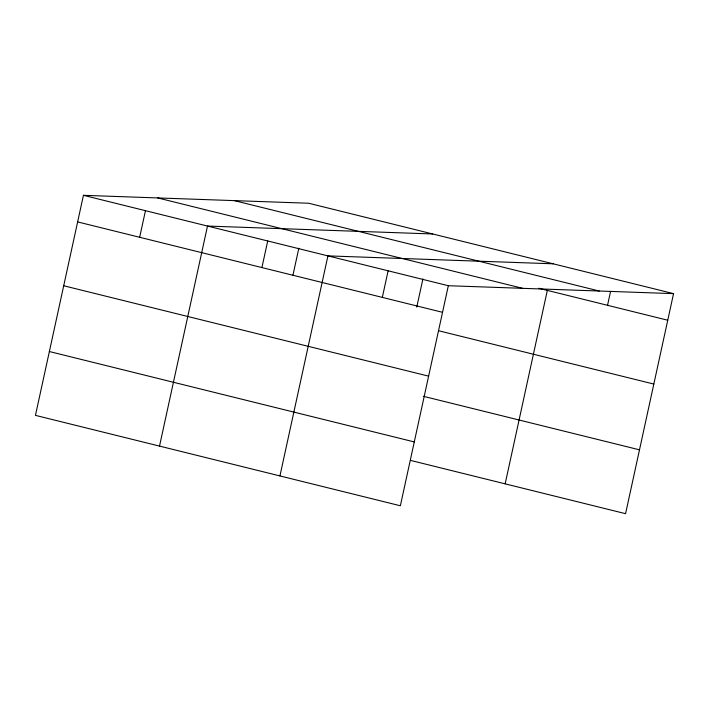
<?xml version="1.0" encoding="UTF-8"?>
<svg xmlns="http://www.w3.org/2000/svg" width="709" height="709" viewBox="0 0 709 709"><rect width="100%" height="100%" fill="white"/><g stroke="black" fill="none" stroke-linecap="round" stroke-linejoin="round"><path stroke-width="1.06" d="M673.55 293.632L308.637 203.235L83.432 195.321L35.45 415.368L400.363 505.765L448.336 285.718L673.55 293.632L625.568 513.679L410.538 460.407M139.664 237.285L145.46 210.688M159.516 446.103L207.498 226.056L432.712 233.97M261.913 267.568L267.71 240.971M292.932 275.278L298.826 248.221M279.94 475.934L327.921 255.887L553.126 263.801M382.328 297.399L388.124 270.803M416.768 307.094L422.901 278.956M505.154 483.848L547.33 290.398M607.542 305.313L610.555 291.479M234.316 200.62L599.229 291.018M538.734 288.262L667.754 320.229M157.744 197.935L522.657 288.333M83.432 195.321L448.336 285.718M77.627 221.917L442.54 312.314M438.791 330.793L653.831 384.065M63.713 285.754L428.626 376.151M423.379 396.304L639.491 449.834M49.373 351.531L414.278 441.929"/></g></svg>
